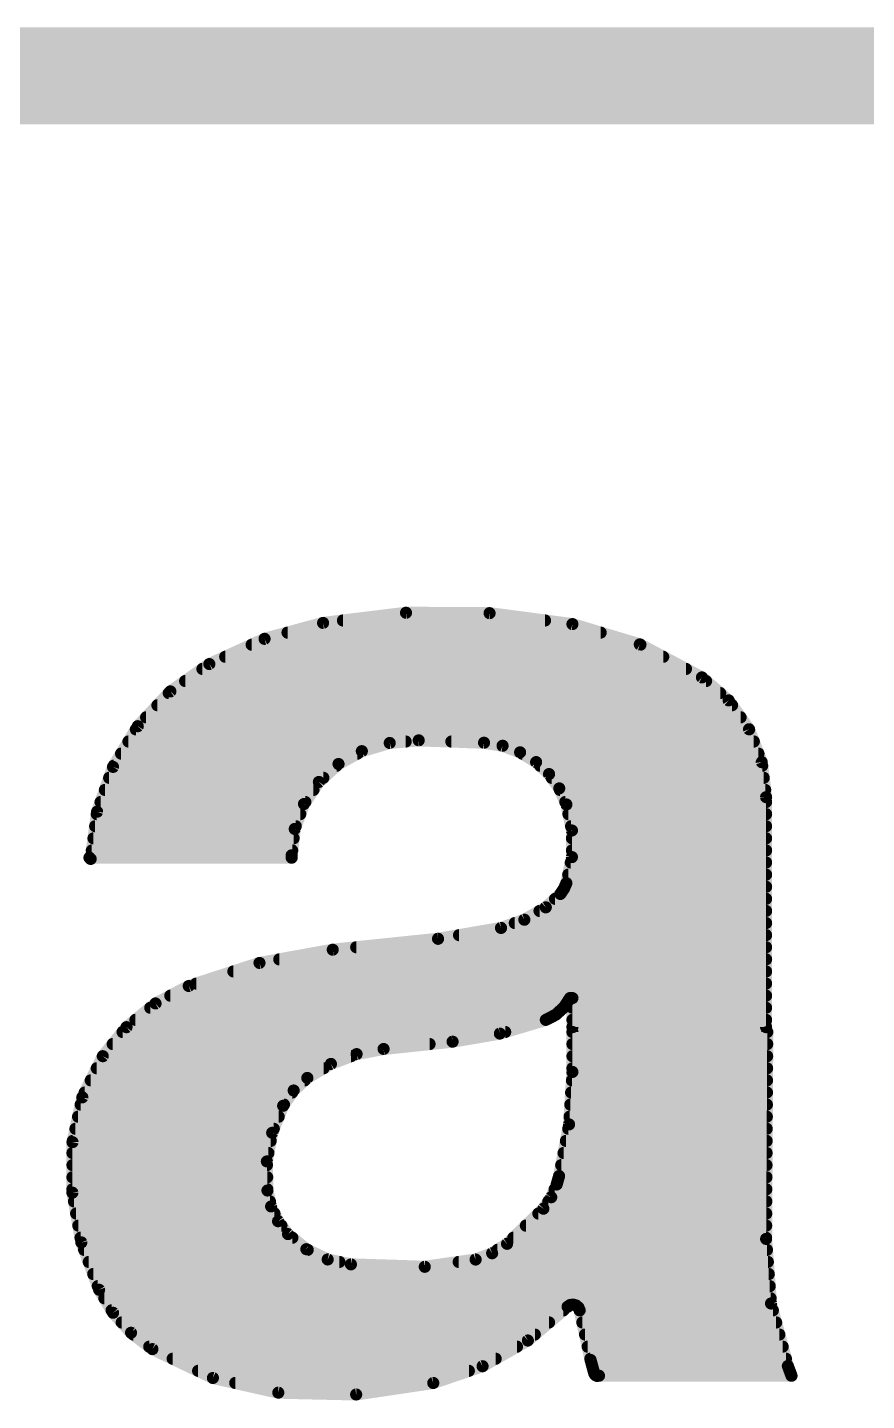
# Model space of a CAD drawing. Extents: x -98 to 45, y 0 to 29.
# Drawn here: x 19.936 to 21.697, y 21.35 to 24.232 of the extents above; entities that cross this region are included whole.
import ezdxf

# ---------------------------------------------------------------- set-up
doc = ezdxf.new("R2010")
doc.units = 0
for name, color, linetype in [('1', 12, 'CONTINUOUS'), ('16', 132, 'CONTINUOUS'), ('20', 53, 'CONTINUOUS'), ('21', 53, 'CONTINUOUS')]:
    doc.layers.add(name, color=color, linetype=linetype)

msp = doc.modelspace()

# ---------------------------------------------------------------- linework, layer by layer
at = {"layer": '1', "const_width": 0.2032}
for points in [[(0, 24.13), (43.18, 24.13)], [(15.24, 24.13), (43.18, 24.13)]]:
    msp.add_lwpolyline(points, dxfattribs=at)
at = {"layer": '16', "const_width": 0.2032}
msp.add_lwpolyline([(0, 24.13), (43.18, 24.13)], dxfattribs=at)
at = {"layer": '20', "const_width": 0.1524}
msp.add_lwpolyline([(43.18, 24.13), (0, 24.13)], dxfattribs=at)
at = {"layer": '21', "const_width": 0.0254}
for points in [[(20.7303, 23.0032), (20.5562, 22.9819)], [(20.5978, 22.987), (21.022, 22.987)], [(20.9056, 23.0024), (20.7303, 23.0032)], [(21.0795, 22.9794), (20.9056, 23.0024)], [(20.5562, 22.9819), (20.4333, 22.9485)], [(20.4816, 22.9616), (21.1387, 22.9616)], [(21.2209, 22.9369), (21.0795, 22.9794)], [(20.4333, 22.9485), (20.3175, 22.8956)], [(20.4064, 22.9362), (21.2222, 22.9362)], [(21.3512, 22.8676), (21.2209, 22.9369)], [(20.3508, 22.9108), (21.27, 22.9108)], [(20.3175, 22.8956), (20.2357, 22.8381)], [(20.303, 22.8854), (21.3177, 22.8854)], [(20.2668, 22.86), (21.36, 22.86)], [(21.4074, 22.8193), (21.3512, 22.8676)], [(20.2357, 22.8381), (20.1674, 22.7652)], [(20.2324, 22.8346), (21.3896, 22.8346)], [(21.4501, 22.7588), (21.4074, 22.8193)], [(20.1849, 22.7838), (21.4324, 22.7838)], [(20.2086, 22.8092), (21.4145, 22.8092)], [(20.1674, 22.7652), (20.1154, 22.6798)], [(20.1633, 22.7584), (21.4503, 22.7584)], [(21.4768, 22.6897), (21.4501, 22.7588)], [(20.1478, 22.733), (20.7295, 22.733)], [(20.6375, 22.7127), (20.6961, 22.73)], [(20.6961, 22.73), (20.7569, 22.7355)], [(20.7569, 22.7355), (20.894, 22.7305)], [(20.8255, 22.733), (21.4601, 22.733)], [(20.894, 22.7305), (20.9328, 22.7241)], [(20.9328, 22.7241), (20.9697, 22.7104)], [(20.1324, 22.7076), (20.6282, 22.7076)], [(20.5886, 22.6858), (20.6375, 22.7127)], [(20.9697, 22.7104), (21.0033, 22.6898)], [(20.9742, 22.7076), (21.4699, 22.7076)], [(20.1154, 22.6798), (20.082, 22.5856)], [(20.1169, 22.6822), (20.5846, 22.6822)], [(20.5474, 22.6482), (20.5886, 22.6858)], [(21.0033, 22.6898), (21.0304, 22.6647)], [(21.0115, 22.6822), (21.4777, 22.6822)], [(21.4859, 22.6162), (21.4768, 22.6897)], [(20.1073, 22.6568), (20.5568, 22.6568)], [(20.5162, 22.6019), (20.5474, 22.6482)], [(21.0304, 22.6647), (21.0518, 22.6347)], [(21.036, 22.6568), (21.4809, 22.6568)], [(20.0983, 22.6314), (20.5361, 22.6314)], [(21.0518, 22.6347), (21.0668, 22.6009)], [(21.0533, 22.6314), (21.484, 22.6314)], [(21.4859, 22.1336), (21.4859, 22.6162)], [(20.082, 22.5856), (20.0685, 22.4866)], [(20.0813, 22.5806), (20.5083, 22.5806)], [(20.0892, 22.606), (20.519, 22.606)], [(20.4968, 22.5496), (20.5162, 22.6019)], [(21.0645, 22.606), (21.4859, 22.606)], [(21.0668, 22.6009), (21.0785, 22.5463)], [(21.0711, 22.5806), (21.4859, 22.5806)], [(20.0779, 22.5552), (20.4989, 22.5552)], [(21.0766, 22.5552), (21.4859, 22.5552)], [(20.0744, 22.5298), (20.4944, 22.5298)], [(20.4902, 22.4942), (20.4968, 22.5496)], [(21.0785, 22.5463), (21.0785, 22.4904)], [(21.0785, 22.5298), (21.4859, 22.5298)], [(20.0709, 22.5044), (20.4914, 22.5044)], [(20.4902, 22.4892), (20.4902, 22.4942)], [(21.0785, 22.5044), (21.4859, 22.5044)], [(20.066, 22.4892), (20.4902, 22.4892)], [(20.0685, 22.4866), (20.066, 22.4892)], [(21.0785, 22.4904), (21.0668, 22.4358)], [(21.076, 22.479), (21.4859, 22.479)], [(21.0668, 22.4358), (21.0615, 22.4238)], [(21.0706, 22.4536), (21.4859, 22.4536)], [(21.0541, 22.413), (21.0236, 22.385)], [(21.0615, 22.4238), (21.0541, 22.413)], [(21.0635, 22.4282), (21.4859, 22.4282)], [(21.0236, 22.385), (20.9786, 22.359)], [(21.043, 22.4028), (21.4859, 22.4028)], [(20.9786, 22.359), (20.9296, 22.3418)], [(20.9586, 22.352), (21.4859, 22.352)], [(21.0104, 22.3774), (21.4859, 22.3774)], [(20.9296, 22.3418), (20.7975, 22.319)], [(20.8415, 22.3266), (21.4859, 22.3266)], [(20.5765, 22.2961), (20.4228, 22.2683)], [(20.7975, 22.319), (20.5765, 22.2961)], [(20.6257, 22.3012), (21.4859, 22.3012)], [(20.4228, 22.2683), (20.2743, 22.2199)], [(20.4643, 22.2758), (21.4859, 22.2758)], [(20.3679, 22.2504), (21.4859, 22.2504)], [(20.2743, 22.2199), (20.2046, 22.1833)], [(20.29, 22.225), (21.4859, 22.225)], [(20.2046, 22.1833), (20.1437, 22.1335)], [(20.2357, 22.1996), (21.4859, 22.1996)], [(21.0616, 22.1751), (21.0744, 22.1945)], [(21.0744, 22.1945), (21.0795, 22.1945)], [(21.0795, 22.1945), (21.0795, 22.1336)], [(20.1624, 22.1488), (21.0236, 22.1488)], [(20.1935, 22.1742), (21.0606, 22.1742)], [(20.9272, 22.12), (21.0236, 22.1488)], [(21.0236, 22.1488), (21.0443, 22.1595)], [(21.0443, 22.1595), (21.0616, 22.1751)], [(21.0795, 22.1742), (21.4859, 22.1742)], [(21.0795, 22.1488), (21.4859, 22.1488)], [(20.1437, 22.1335), (20.0939, 22.0726)], [(20.1354, 22.1234), (20.9384, 22.1234)], [(20.828, 22.1031), (20.9272, 22.12)], [(21.0795, 22.1336), (21.4859, 22.1336)], [(21.4884, 22.1234), (21.0795, 22.1234)], [(21.0795, 22.1234), (21.0795, 22.0396)], [(21.4859, 21.6891), (21.4884, 22.1234)], [(20.1147, 22.098), (20.7797, 22.098)], [(20.6832, 22.0878), (20.828, 22.1031)], [(21.0795, 22.098), (21.4883, 22.098)], [(20.0939, 22.0726), (20.051, 21.9864)], [(20.0939, 22.0726), (20.6151, 22.0726)], [(20.5727, 22.0565), (20.6266, 22.077)], [(20.6266, 22.077), (20.6832, 22.0878)], [(21.0795, 22.0726), (21.4881, 22.0726)], [(20.0813, 22.0472), (20.5572, 22.0472)], [(20.5232, 22.0269), (20.5727, 22.0565)], [(21.0795, 22.0396), (21.0725, 21.9295)], [(21.0795, 22.0472), (21.488, 22.0472)], [(20.0686, 22.0218), (20.5176, 22.0218)], [(20.4944, 22.0006), (20.5232, 22.0269)], [(21.0784, 22.0218), (21.4878, 22.0218)], [(20.051, 21.9864), (20.0304, 21.8923)], [(20.056, 21.9964), (20.4915, 21.9964)], [(20.4724, 21.9685), (20.4944, 22.0006)], [(21.0767, 21.9964), (21.4877, 21.9964)], [(20.0421, 21.9456), (20.4631, 21.9456)], [(20.0476, 21.971), (20.4741, 21.971)], [(20.4494, 21.9119), (20.4724, 21.9685)], [(21.0735, 21.9456), (21.4874, 21.9456)], [(21.0751, 21.971), (21.4875, 21.971)], [(20.0365, 21.9202), (20.4528, 21.9202)], [(21.0725, 21.9295), (21.0515, 21.8211)], [(21.0707, 21.9202), (21.4872, 21.9202)], [(20.0304, 21.8923), (20.0302, 21.7862)], [(20.031, 21.8948), (20.4462, 21.8948)], [(20.4383, 21.8518), (20.4494, 21.9119)], [(21.0658, 21.8948), (21.4871, 21.8948)], [(20.0303, 21.8694), (20.4415, 21.8694)], [(21.0608, 21.8694), (21.4869, 21.8694)], [(20.0303, 21.844), (20.4384, 21.844)], [(20.4394, 21.7907), (20.4383, 21.8518)], [(21.0559, 21.844), (21.4868, 21.844)], [(20.0302, 21.8186), (20.4389, 21.8186)], [(21.0464, 21.8034), (21.0349, 21.7766)], [(21.0515, 21.8211), (21.0464, 21.8034)], [(21.0508, 21.8186), (21.4866, 21.8186)], [(20.0302, 21.7932), (20.4394, 21.7932)], [(20.0302, 21.7862), (20.049, 21.6817)], [(20.4471, 21.7573), (20.4394, 21.7907)], [(21.0349, 21.7766), (21.0185, 21.7526)], [(21.042, 21.7932), (21.4865, 21.7932)], [(20.0335, 21.7678), (20.4447, 21.7678)], [(20.4617, 21.7264), (20.4471, 21.7573)], [(21.0185, 21.7526), (20.9423, 21.6789)], [(21.0289, 21.7678), (21.4864, 21.7678)], [(20.038, 21.7424), (20.4542, 21.7424)], [(20.0426, 21.717), (20.4689, 21.717)], [(20.4826, 21.6992), (20.4617, 21.7264)], [(20.9817, 21.717), (21.4861, 21.717)], [(21.008, 21.7424), (21.4862, 21.7424)], [(20.0472, 21.6916), (20.4918, 21.6916)], [(20.521, 21.6676), (20.4826, 21.6992)], [(20.9554, 21.6916), (21.4859, 21.6916)], [(21.4962, 21.5536), (21.4859, 21.6891)], [(20.049, 21.6817), (20.0863, 21.5824)], [(20.0548, 21.6662), (20.5239, 21.6662)], [(20.5659, 21.646), (20.521, 21.6676)], [(20.911, 21.6591), (20.8763, 21.6459)], [(20.9423, 21.6789), (20.911, 21.6591)], [(20.9222, 21.6662), (21.4877, 21.6662)], [(20.0644, 21.6408), (20.5905, 21.6408)], [(20.6146, 21.6357), (20.5659, 21.646)], [(20.7696, 21.6306), (20.6146, 21.6357)], [(20.8763, 21.6459), (20.7696, 21.6306)], [(20.8407, 21.6408), (21.4896, 21.6408)], [(20.0739, 21.6154), (21.4915, 21.6154)], [(20.0834, 21.59), (21.4935, 21.59)], [(20.0863, 21.5824), (20.1155, 21.5341)], [(20.0971, 21.5646), (21.4954, 21.5646)], [(20.986, 21.476), (21.0693, 21.5468)], [(21.0693, 21.5468), (21.0747, 21.5504)], [(21.0747, 21.5504), (21.0811, 21.5513)], [(21.0811, 21.5513), (21.0873, 21.5494)], [(21.0873, 21.5494), (21.0921, 21.5451)], [(21.0921, 21.5451), (21.0947, 21.5392)], [(21.5316, 21.4224), (21.4962, 21.5536)], [(20.1124, 21.5392), (21.0604, 21.5392)], [(20.1155, 21.5341), (20.1532, 21.4921)], [(20.1337, 21.5138), (21.0305, 21.5138)], [(21.0947, 21.5392), (21.1176, 21.4351)], [(21.0947, 21.5392), (21.5001, 21.5392)], [(21.1003, 21.5138), (21.507, 21.5138)], [(20.1532, 21.4921), (20.1981, 21.4579)], [(20.1581, 21.4884), (21.0006, 21.4884)], [(21.1059, 21.4884), (21.5138, 21.4884)], [(20.1914, 21.463), (20.9631, 21.463)], [(20.1981, 21.4579), (20.325, 21.3973)], [(20.8909, 21.422), (20.986, 21.476)], [(21.1115, 21.463), (21.5207, 21.463)], [(20.2406, 21.4376), (20.9184, 21.4376)], [(21.1171, 21.4376), (21.5275, 21.4376)], [(21.1176, 21.4351), (21.1252, 21.4071)], [(20.2939, 21.4122), (20.8621, 21.4122)], [(20.7874, 21.3868), (20.8909, 21.422)], [(21.1238, 21.4122), (21.5354, 21.4122)], [(21.1252, 21.4071), (21.1274, 21.4035)], [(21.1274, 21.4035), (21.1311, 21.4017)], [(21.1311, 21.4017), (21.1353, 21.402)], [(21.1353, 21.402), (21.5392, 21.402)], [(21.5392, 21.402), (21.5316, 21.4224)], [(20.325, 21.3973), (20.4622, 21.3665)], [(20.3719, 21.3868), (20.7874, 21.3868)], [(20.6257, 21.3627), (20.7874, 21.3868)], [(20.4622, 21.3665), (20.6257, 21.3627)]]:
    msp.add_lwpolyline(points, dxfattribs=at)
at = {"layer": '21', "const_width": 0.0127}
for points in [[(20.5978, 22.9934, 1), (20.5978, 22.9807)], [(20.7303, 23.0096, 1), (20.7302, 22.9969)], [(20.731, 22.9969, 1), (20.7295, 23.0095)], [(20.9065, 23.0087, 1), (20.9048, 22.9961)], [(20.9056, 22.996, 1), (20.9057, 23.0087)], [(21.022, 22.9807, 1), (21.022, 22.9934)], [(20.4816, 22.968, 1), (20.4816, 22.9552)], [(20.5554, 22.9882, 1), (20.557, 22.9756)], [(20.5579, 22.9758, 1), (20.5545, 22.988)], [(21.0813, 22.9855, 1), (21.0777, 22.9733)], [(21.0787, 22.9731, 1), (21.0803, 22.9857)], [(21.1387, 22.9552, 1), (21.1387, 22.968)], [(20.4064, 22.9426, 1), (20.4064, 22.9298)], [(20.4317, 22.9546, 1), (20.435, 22.9424)], [(20.436, 22.9427, 1), (20.4307, 22.9543)], [(21.2239, 22.9425, 1), (21.2179, 22.9313)], [(21.219, 22.9308, 1), (21.2227, 22.943)], [(21.2222, 22.9298, 1), (21.2222, 22.9426)], [(20.3508, 22.9172, 1), (20.3508, 22.9045)], [(21.27, 22.9045, 1), (21.27, 22.9172)], [(20.303, 22.8918, 1), (20.303, 22.879)], [(20.3149, 22.9014, 1), (20.3201, 22.8898)], [(20.3212, 22.8904, 1), (20.3138, 22.9008)], [(21.3177, 22.879, 1), (21.3177, 22.8918)], [(20.2668, 22.8664, 1), (20.2668, 22.8536)], [(21.3553, 22.8724, 1), (21.3471, 22.8628)], [(21.3482, 22.862, 1), (21.3542, 22.8732)], [(21.36, 22.8536, 1), (21.36, 22.8664)], [(20.2324, 22.841, 1), (20.2324, 22.8283)], [(20.2321, 22.8433, 1), (20.2394, 22.8329)], [(20.2404, 22.8338, 1), (20.2311, 22.8425)], [(21.3896, 22.8283, 1), (21.3896, 22.841)], [(21.4126, 22.823, 1), (21.4022, 22.8156)], [(21.4032, 22.8145, 1), (21.4115, 22.8241)], [(20.1849, 22.7902, 1), (20.1849, 22.7774)], [(20.2086, 22.8156, 1), (20.2086, 22.8028)], [(21.4145, 22.8028, 1), (21.4145, 22.8156)], [(21.4324, 22.7774, 1), (21.4324, 22.7902)], [(20.1633, 22.7648, 1), (20.1633, 22.7521)], [(20.1628, 22.7695, 1), (20.172, 22.7608)], [(20.1728, 22.7619, 1), (20.162, 22.7685)], [(21.456, 22.7611, 1), (21.4442, 22.7565)], [(21.4449, 22.7551, 1), (21.4553, 22.7625)], [(21.4503, 22.7521, 1), (21.4503, 22.7648)], [(20.1478, 22.7394, 1), (20.1478, 22.7266)], [(20.6955, 22.7363, 1), (20.6967, 22.7236)], [(20.6979, 22.7239, 1), (20.6943, 22.736)], [(20.7295, 22.7266, 1), (20.7295, 22.7394)], [(20.7571, 22.7418, 1), (20.7567, 22.7292)], [(20.7575, 22.7292, 1), (20.7563, 22.7418)], [(20.8255, 22.7394, 1), (20.8255, 22.7266)], [(20.895, 22.7368, 1), (20.893, 22.7242)], [(20.8938, 22.7242, 1), (20.8942, 22.7368)], [(20.9351, 22.73, 1), (20.9306, 22.7181)], [(20.9318, 22.7178, 1), (20.9339, 22.7304)], [(21.4601, 22.7266, 1), (21.4601, 22.7394)], [(20.1324, 22.714, 1), (20.1324, 22.7012)], [(20.6282, 22.7012, 1), (20.6282, 22.714)], [(20.6357, 22.7188, 1), (20.6393, 22.7066)], [(20.6406, 22.7071, 1), (20.6344, 22.7183)], [(20.973, 22.7158, 1), (20.9664, 22.7049)], [(20.9675, 22.7044, 1), (20.9719, 22.7163)], [(20.9742, 22.714, 1), (20.9742, 22.7012)], [(21.4699, 22.7012, 1), (21.4699, 22.714)], [(20.11, 22.6831, 1), (20.1209, 22.6765)], [(20.1214, 22.6777, 1), (20.1095, 22.6819)], [(20.1169, 22.6886, 1), (20.1169, 22.6759)], [(20.5855, 22.6914, 1), (20.5917, 22.6803)], [(20.5929, 22.6811, 1), (20.5843, 22.6905)], [(20.5846, 22.6759, 1), (20.5846, 22.6886)], [(21.0076, 22.6945, 1), (20.999, 22.6851)], [(21, 22.6844, 1), (21.0066, 22.6952)], [(21.0115, 22.6886, 1), (21.0115, 22.6759)], [(21.4831, 22.6905, 1), (21.4705, 22.6889)], [(21.4709, 22.6874, 1), (21.4827, 22.692)], [(21.4777, 22.6759, 1), (21.4777, 22.6886)], [(20.1073, 22.6632, 1), (20.1073, 22.6504)], [(20.5431, 22.6529, 1), (20.5517, 22.6435)], [(20.5527, 22.6446, 1), (20.5421, 22.6517)], [(20.5568, 22.6504, 1), (20.5568, 22.6632)], [(21.0355, 22.6684, 1), (21.0252, 22.661)], [(21.0261, 22.66, 1), (21.0347, 22.6694)], [(21.036, 22.6632, 1), (21.036, 22.6504)], [(21.4809, 22.6504, 1), (21.4809, 22.6632)], [(20.0983, 22.6378, 1), (20.0983, 22.6251)], [(20.5361, 22.6251, 1), (20.5361, 22.6378)], [(21.0576, 22.6372, 1), (21.046, 22.6321)], [(21.0467, 22.631, 1), (21.057, 22.6383)], [(21.0533, 22.6378, 1), (21.0533, 22.6251)], [(21.4923, 22.6162, 1), (21.4795, 22.6162)], [(21.4796, 22.6154, 1), (21.4922, 22.617)], [(21.484, 22.6251, 1), (21.484, 22.6378)], [(20.0813, 22.587, 1), (20.0813, 22.5742)], [(20.076, 22.5878, 1), (20.088, 22.5835)], [(20.0883, 22.5848, 1), (20.0757, 22.5865)], [(20.0892, 22.6124, 1), (20.0892, 22.5997)], [(20.5083, 22.5742, 1), (20.5083, 22.587)], [(20.5109, 22.6055, 1), (20.5215, 22.5984)], [(20.5222, 22.5997, 1), (20.5103, 22.6041)], [(20.519, 22.5997, 1), (20.519, 22.6124)], [(21.0645, 22.6124, 1), (21.0645, 22.5997)], [(21.073, 22.6022, 1), (21.0606, 22.5996)], [(21.061, 22.5983, 1), (21.0726, 22.6035)], [(21.0711, 22.587, 1), (21.0711, 22.5742)], [(21.4859, 22.5997, 1), (21.4859, 22.6124)], [(21.4859, 22.5742, 1), (21.4859, 22.587)], [(20.0779, 22.5616, 1), (20.0779, 22.5489)], [(20.4989, 22.5489, 1), (20.4989, 22.5616)], [(21.0766, 22.5616, 1), (21.0766, 22.5489)], [(21.4859, 22.5489, 1), (21.4859, 22.5616)], [(20.0744, 22.5362, 1), (20.0744, 22.5235)], [(20.5031, 22.5489, 1), (20.4905, 22.5504)], [(20.4908, 22.5518, 1), (20.5027, 22.5474)], [(20.4944, 22.5235, 1), (20.4944, 22.5362)], [(21.0848, 22.5463, 1), (21.0721, 22.5463)], [(21.0785, 22.5362, 1), (21.0785, 22.5235)], [(21.0723, 22.545, 1), (21.0847, 22.5476)], [(21.4859, 22.5235, 1), (21.4859, 22.5362)], [(20.0709, 22.5108, 1), (20.0709, 22.498)], [(20.4966, 22.4942, 1), (20.4839, 22.4942)], [(20.4914, 22.498, 1), (20.4914, 22.5108)], [(21.0785, 22.5108, 1), (21.0785, 22.498)], [(21.4859, 22.498, 1), (21.4859, 22.5108)], [(20.066, 22.4956, 1), (20.066, 22.4828)], [(20.0706, 22.4936, 1), (20.0614, 22.4848)], [(20.0622, 22.4875, 1), (20.0748, 22.4857)], [(20.0639, 22.4822, 1), (20.0731, 22.491)], [(20.4839, 22.4949, 1), (20.4965, 22.4935)], [(20.4839, 22.4892, 1), (20.4966, 22.4892)], [(20.4902, 22.4828, 1), (20.4902, 22.4956)], [(21.076, 22.4854, 1), (21.076, 22.4727)], [(21.0721, 22.4904, 1), (21.0848, 22.4904)], [(21.0847, 22.4891, 1), (21.0723, 22.4917)], [(21.4859, 22.4727, 1), (21.4859, 22.4854)], [(21.0726, 22.4333, 1), (21.061, 22.4383)], [(21.0706, 22.46, 1), (21.0706, 22.4473)], [(21.4859, 22.4473, 1), (21.4859, 22.46)], [(21.0489, 22.4166, 1), (21.0593, 22.4094)], [(21.0584, 22.4083, 1), (21.0498, 22.4177)], [(21.0557, 22.4263, 1), (21.0674, 22.4212)], [(21.0668, 22.4202, 1), (21.0563, 22.4274)], [(21.0635, 22.4346, 1), (21.0635, 22.4218)], [(21.0606, 22.4371, 1), (21.073, 22.4345)], [(21.4859, 22.4218, 1), (21.4859, 22.4346)], [(21.0193, 22.3897, 1), (21.0279, 22.3803)], [(21.0268, 22.3795, 1), (21.0204, 22.3905)], [(21.043, 22.4092, 1), (21.043, 22.3965)], [(21.4859, 22.3965, 1), (21.4859, 22.4092)], [(20.9586, 22.3584, 1), (20.9586, 22.3456)], [(20.9754, 22.3646, 1), (20.9818, 22.3535)], [(20.9807, 22.3531, 1), (20.9765, 22.365)], [(21.0104, 22.3838, 1), (21.0104, 22.3711)], [(21.4859, 22.3711, 1), (21.4859, 22.3838)], [(21.4859, 22.3456, 1), (21.4859, 22.3584)], [(20.8415, 22.333, 1), (20.8415, 22.3203)], [(20.9275, 22.3478, 1), (20.9317, 22.3358)], [(20.9307, 22.3355, 1), (20.9285, 22.3481)], [(21.4859, 22.3203, 1), (21.4859, 22.333)], [(20.5758, 22.3024, 1), (20.5772, 22.2898)], [(20.5776, 22.2899, 1), (20.5754, 22.3023)], [(20.6257, 22.3076, 1), (20.6257, 22.2949)], [(20.7964, 22.3253, 1), (20.7986, 22.3127)], [(20.7982, 22.3127, 1), (20.7968, 22.3253)], [(21.4859, 22.2949, 1), (21.4859, 22.3076)], [(20.4217, 22.2746, 1), (20.4239, 22.2621)], [(20.4248, 22.2623, 1), (20.4208, 22.2743)], [(20.4643, 22.2822, 1), (20.4643, 22.2694)], [(21.4859, 22.2694, 1), (21.4859, 22.2822)], [(20.3679, 22.2568, 1), (20.3679, 22.2441)], [(21.4859, 22.2441, 1), (21.4859, 22.2568)], [(20.2723, 22.2259, 1), (20.2763, 22.2139)], [(20.2773, 22.2143, 1), (20.2713, 22.2255)], [(20.29, 22.2314, 1), (20.29, 22.2187)], [(21.4859, 22.2187, 1), (21.4859, 22.2314)], [(20.2017, 22.1889, 1), (20.2076, 22.1777)], [(20.2087, 22.1784, 1), (20.2006, 22.1882)], [(20.2357, 22.206, 1), (20.2357, 22.1932)], [(21.0744, 22.2009, 1), (21.0744, 22.1882)], [(21.0797, 22.191, 1), (21.0691, 22.198)], [(21.0859, 22.1945, 1), (21.0731, 22.1945)], [(21.0795, 22.1882, 1), (21.0795, 22.2009)], [(21.4859, 22.1932, 1), (21.4859, 22.206)], [(20.1624, 22.1552, 1), (20.1624, 22.1425)], [(20.1935, 22.1806, 1), (20.1935, 22.1679)], [(21.0207, 22.1544, 1), (21.0265, 22.1432)], [(21.0254, 22.1427, 1), (21.0218, 22.1549)], [(21.0236, 22.1425, 1), (21.0236, 22.1552)], [(21.04, 22.1642, 1), (21.0485, 22.1548)], [(21.0472, 22.1539, 1), (21.0414, 22.1651)], [(21.0563, 22.1786, 1), (21.0669, 22.1716)], [(21.0658, 22.1703, 1), (21.0573, 22.1798)], [(21.0606, 22.1679, 1), (21.0606, 22.1806)], [(21.0795, 22.1806, 1), (21.0795, 22.1679)], [(21.0795, 22.1552, 1), (21.0795, 22.1425)], [(21.4859, 22.1679, 1), (21.4859, 22.1806)], [(21.4859, 22.1425, 1), (21.4859, 22.1552)], [(20.1354, 22.1298, 1), (20.1354, 22.117)], [(20.1397, 22.1385, 1), (20.1477, 22.1286)], [(20.1486, 22.1295, 1), (20.1388, 22.1376)], [(20.9254, 22.1261, 1), (20.929, 22.114)], [(20.9282, 22.1138, 1), (20.9261, 22.1263)], [(20.9384, 22.117, 1), (20.9384, 22.1298)], [(21.0731, 22.1336, 1), (21.0859, 22.1336)], [(21.0795, 22.1298, 1), (21.0795, 22.117)], [(21.0859, 22.1234, 1), (21.0731, 22.1234)], [(21.0795, 22.14, 1), (21.0795, 22.1273)], [(21.4795, 22.1336, 1), (21.4923, 22.1336)], [(21.4947, 22.1234, 1), (21.4821, 22.1234)], [(21.4859, 22.1273, 1), (21.4859, 22.14)], [(21.4884, 22.117, 1), (21.4884, 22.1298)], [(20.1147, 22.1044, 1), (20.1147, 22.0917)], [(20.7797, 22.0917, 1), (20.7797, 22.1044)], [(20.8269, 22.1094, 1), (20.8291, 22.0968)], [(20.8287, 22.0968, 1), (20.8273, 22.1094)], [(21.0795, 22.1044, 1), (21.0795, 22.0917)], [(21.4883, 22.0917, 1), (21.4883, 22.1044)], [(20.0939, 22.079, 1), (20.0939, 22.0663)], [(20.089, 22.0766, 1), (20.0988, 22.0686)], [(20.0996, 22.0698, 1), (20.0882, 22.0754)], [(20.6151, 22.0663, 1), (20.6151, 22.079)], [(20.6254, 22.0832, 1), (20.6278, 22.0707)], [(20.6288, 22.071, 1), (20.6243, 22.0829)], [(20.6825, 22.0941, 1), (20.6839, 22.0815)], [(20.6844, 22.0816, 1), (20.682, 22.094)], [(21.0795, 22.079, 1), (21.0795, 22.0663)], [(21.4881, 22.0663, 1), (21.4881, 22.079)], [(20.0813, 22.0536, 1), (20.0813, 22.0408)], [(20.5572, 22.0408, 1), (20.5572, 22.0536)], [(20.5704, 22.0624, 1), (20.575, 22.0505)], [(20.576, 22.051, 1), (20.5694, 22.0619)], [(21.0795, 22.0536, 1), (21.0795, 22.0408)], [(21.0731, 22.0396, 1), (21.0859, 22.0396)], [(21.0858, 22.0392, 1), (21.0732, 22.04)], [(21.488, 22.0408, 1), (21.488, 22.0536)], [(20.0686, 22.0282, 1), (20.0686, 22.0155)], [(20.5199, 22.0324, 1), (20.5265, 22.0214)], [(20.5176, 22.0155, 1), (20.5176, 22.0282)], [(20.5275, 22.0222, 1), (20.5189, 22.0316)], [(21.0784, 22.0282, 1), (21.0784, 22.0155)], [(21.4878, 22.0155, 1), (21.4878, 22.0282)], [(20.0453, 21.9892, 1), (20.0567, 21.9835)], [(20.0572, 21.985, 1), (20.0448, 21.9877)], [(20.056, 22.0028, 1), (20.056, 21.9901)], [(20.4902, 22.0053, 1), (20.4987, 21.9959)], [(20.4997, 21.997, 1), (20.4892, 22.0042)], [(20.4915, 21.9901, 1), (20.4915, 22.0028)], [(21.0767, 22.0028, 1), (21.0767, 21.9901)], [(21.4877, 21.9901, 1), (21.4877, 22.0028)], [(20.0421, 21.952, 1), (20.0421, 21.9393)], [(20.0476, 21.9774, 1), (20.0476, 21.9646)], [(20.4631, 21.9393, 1), (20.4631, 21.952)], [(20.4672, 21.9721, 1), (20.4776, 21.9649)], [(20.4783, 21.9661, 1), (20.4665, 21.9709)], [(20.4741, 21.9646, 1), (20.4741, 21.9774)], [(21.0735, 21.952, 1), (21.0735, 21.9393)], [(21.0751, 21.9774, 1), (21.0751, 21.9646)], [(21.4874, 21.9393, 1), (21.4874, 21.952)], [(21.4875, 21.9646, 1), (21.4875, 21.9774)], [(20.0365, 21.9266, 1), (20.0365, 21.9139)], [(20.4528, 21.9139, 1), (20.4528, 21.9266)], [(21.0707, 21.9266, 1), (21.0707, 21.9139)], [(21.0661, 21.9299, 1), (21.0788, 21.9291)], [(21.0787, 21.9282, 1), (21.0662, 21.9307)], [(21.4872, 21.9139, 1), (21.4872, 21.9266)], [(20.0367, 21.8923, 1), (20.0241, 21.8923)], [(20.031, 21.9012, 1), (20.031, 21.8884)], [(20.4435, 21.9143, 1), (20.4553, 21.9095)], [(20.4557, 21.9107, 1), (20.4432, 21.913)], [(20.4462, 21.8884, 1), (20.4462, 21.9012)], [(21.0658, 21.9012, 1), (21.0658, 21.8884)], [(21.4871, 21.8884, 1), (21.4871, 21.9012)], [(20.0303, 21.8758, 1), (20.0303, 21.8631)], [(20.0242, 21.8937, 1), (20.0366, 21.8909)], [(20.4415, 21.8631, 1), (20.4415, 21.8758)], [(21.0608, 21.8758, 1), (21.0608, 21.8631)], [(21.4869, 21.8631, 1), (21.4869, 21.8758)], [(20.0303, 21.8504, 1), (20.0303, 21.8377)], [(20.4446, 21.8519, 1), (20.4319, 21.8517)], [(20.432, 21.853, 1), (20.4445, 21.8506)], [(20.4384, 21.8377, 1), (20.4384, 21.8504)], [(21.0559, 21.8504, 1), (21.0559, 21.8377)], [(21.4868, 21.8377, 1), (21.4868, 21.8504)], [(20.0302, 21.825, 1), (20.0302, 21.8122)], [(20.4389, 21.8122, 1), (20.4389, 21.825)], [(21.0522, 21.8009, 1), (21.0406, 21.8059)], [(21.0508, 21.825, 1), (21.0508, 21.8122)], [(21.0453, 21.8223, 1), (21.0577, 21.8199)], [(21.0576, 21.8193, 1), (21.0454, 21.8229)], [(21.4866, 21.8122, 1), (21.4866, 21.825)], [(20.0302, 21.7996, 1), (20.0302, 21.7869)], [(20.0364, 21.7873, 1), (20.0239, 21.7851)], [(20.0238, 21.7862, 1), (20.0365, 21.7862)], [(20.4456, 21.7921, 1), (20.4332, 21.7893)], [(20.4331, 21.7906, 1), (20.4457, 21.7908)], [(20.4394, 21.7869, 1), (20.4394, 21.7996)], [(21.0291, 21.7791, 1), (21.0408, 21.7741)], [(21.0402, 21.773, 1), (21.0297, 21.7802)], [(21.042, 21.7996, 1), (21.042, 21.7869)], [(21.0403, 21.8052, 1), (21.0525, 21.8016)], [(21.4865, 21.7869, 1), (21.4865, 21.7996)], [(20.0335, 21.7742, 1), (20.0335, 21.7614)], [(20.4528, 21.76, 1), (20.4414, 21.7546)], [(20.4409, 21.7559, 1), (20.4533, 21.7588)], [(20.4447, 21.7614, 1), (20.4447, 21.7742)], [(21.0133, 21.7562, 1), (21.0237, 21.749)], [(21.0229, 21.748, 1), (21.0141, 21.7572)], [(21.0289, 21.7742, 1), (21.0289, 21.7614)], [(21.4864, 21.7614, 1), (21.4864, 21.7742)], [(20.038, 21.7488, 1), (20.038, 21.736)], [(20.0426, 21.7234, 1), (20.0426, 21.7107)], [(20.4542, 21.736, 1), (20.4542, 21.7488)], [(20.4668, 21.7302, 1), (20.4567, 21.7225)], [(20.456, 21.7236, 1), (20.4675, 21.7291)], [(20.4689, 21.7107, 1), (20.4689, 21.7234)], [(20.9817, 21.7234, 1), (20.9817, 21.7107)], [(21.008, 21.7488, 1), (21.008, 21.736)], [(21.4861, 21.7107, 1), (21.4861, 21.7234)], [(21.4862, 21.736, 1), (21.4862, 21.7488)], [(20.0472, 21.698, 1), (20.0472, 21.6852)], [(20.4866, 21.7041, 1), (20.4786, 21.6943)], [(20.4776, 21.6953, 1), (20.4876, 21.7031)], [(20.4918, 21.6852, 1), (20.4918, 21.698)], [(20.9554, 21.698, 1), (20.9554, 21.6852)], [(21.4922, 21.6896, 1), (21.4796, 21.6886)], [(21.4859, 21.6852, 1), (21.4859, 21.698)], [(20.0549, 21.684, 1), (20.043, 21.6795)], [(20.0427, 21.6806, 1), (20.0552, 21.6829)], [(20.0548, 21.6726, 1), (20.0548, 21.6598)], [(20.5238, 21.6733, 1), (20.5183, 21.6619)], [(20.517, 21.6627, 1), (20.5251, 21.6725)], [(20.5239, 21.6598, 1), (20.5239, 21.6726)], [(20.9076, 21.6644, 1), (20.9144, 21.6537)], [(20.9132, 21.6531, 1), (20.9087, 21.665)], [(20.9222, 21.6726, 1), (20.9222, 21.6598)], [(20.9379, 21.6835, 1), (20.9467, 21.6743)], [(20.9457, 21.6735, 1), (20.9389, 21.6843)], [(21.4796, 21.6891, 1), (21.4922, 21.6891)], [(21.4877, 21.6598, 1), (21.4877, 21.6726)], [(20.0644, 21.6472, 1), (20.0644, 21.6345)], [(20.5672, 21.6522, 1), (20.5646, 21.6398)], [(20.5631, 21.6403, 1), (20.5687, 21.6517)], [(20.5905, 21.6345, 1), (20.5905, 21.6472)], [(20.6148, 21.642, 1), (20.6144, 21.6294)], [(20.6133, 21.6295, 1), (20.6159, 21.6419)], [(20.7687, 21.6369, 1), (20.7705, 21.6243)], [(20.7694, 21.6243, 1), (20.7698, 21.6369)], [(20.8407, 21.6472, 1), (20.8407, 21.6345)], [(20.874, 21.6518, 1), (20.8786, 21.64)], [(20.8772, 21.6396, 1), (20.8754, 21.6522)], [(21.4896, 21.6345, 1), (21.4896, 21.6472)], [(20.0739, 21.6218, 1), (20.0739, 21.609)], [(21.4915, 21.609, 1), (21.4915, 21.6218)], [(20.0834, 21.5964, 1), (20.0834, 21.5836)], [(20.0917, 21.5857, 1), (20.0809, 21.5791)], [(20.0804, 21.5802, 1), (20.0922, 21.5846)], [(21.4935, 21.5836, 1), (21.4935, 21.5964)], [(20.0971, 21.571, 1), (20.0971, 21.5583)], [(21.0658, 21.5521, 1), (21.0728, 21.5415)], [(21.0734, 21.542, 1), (21.0652, 21.5516)], [(21.0738, 21.5566, 1), (21.0756, 21.5441)], [(21.0782, 21.5451, 1), (21.0712, 21.5557)], [(21.0829, 21.5574, 1), (21.0793, 21.5452)], [(21.082, 21.545, 1), (21.0802, 21.5576)], [(21.0915, 21.5542, 1), (21.0831, 21.5447)], [(21.0855, 21.5434, 1), (21.0891, 21.5555)], [(21.098, 21.5477, 1), (21.0863, 21.5426)], [(21.0879, 21.5404, 1), (21.0964, 21.5499)], [(21.5024, 21.5553, 1), (21.4901, 21.552)], [(21.4899, 21.5531, 1), (21.5026, 21.5541)], [(21.4954, 21.5583, 1), (21.4954, 21.571)], [(20.1124, 21.5456, 1), (20.1124, 21.5328)], [(20.1202, 21.5383, 1), (20.1108, 21.5299)], [(20.1101, 21.5308, 1), (20.1209, 21.5374)], [(20.1337, 21.5202, 1), (20.1337, 21.5074)], [(21.0305, 21.5074, 1), (21.0305, 21.5202)], [(21.0604, 21.5328, 1), (21.0604, 21.5456)], [(21.0947, 21.5456, 1), (21.0947, 21.5328)], [(21.1009, 21.5406, 1), (21.0885, 21.5378)], [(21.0889, 21.5367, 1), (21.1005, 21.5417)], [(21.1003, 21.5202, 1), (21.1003, 21.5074)], [(21.5001, 21.5328, 1), (21.5001, 21.5456)], [(21.507, 21.5074, 1), (21.507, 21.5202)], [(20.1571, 21.4972, 1), (20.1494, 21.4871)], [(20.1485, 21.4879, 1), (20.1579, 21.4964)], [(20.1581, 21.4948, 1), (20.1581, 21.4821)], [(21.0006, 21.4821, 1), (21.0006, 21.4948)], [(21.1059, 21.4948, 1), (21.1059, 21.4821)], [(21.5138, 21.4821, 1), (21.5138, 21.4948)], [(20.1914, 21.4694, 1), (20.1914, 21.4566)], [(20.2008, 21.4636, 1), (20.1954, 21.4522)], [(20.1943, 21.4528, 1), (20.2019, 21.463)], [(20.9631, 21.4566, 1), (20.9631, 21.4694)], [(20.9819, 21.4808, 1), (20.9901, 21.4711)], [(20.9891, 21.4704, 1), (20.9829, 21.4815)], [(21.1115, 21.4694, 1), (21.1115, 21.4566)], [(21.5207, 21.4566, 1), (21.5207, 21.4694)], [(20.2406, 21.444, 1), (20.2406, 21.4312)], [(20.9184, 21.4312, 1), (20.9184, 21.444)], [(21.1171, 21.444, 1), (21.1171, 21.4312)], [(21.1237, 21.4368, 1), (21.1115, 21.4334)], [(21.1114, 21.4337, 1), (21.1238, 21.4365)], [(21.5275, 21.4312, 1), (21.5275, 21.444)], [(20.2939, 21.4186, 1), (20.2939, 21.4059)], [(20.8621, 21.4059, 1), (20.8621, 21.4186)], [(20.8878, 21.4275, 1), (20.8941, 21.4165)], [(20.893, 21.416, 1), (20.8889, 21.428)], [(21.1238, 21.4186, 1), (21.1238, 21.4059)], [(21.1306, 21.4104, 1), (21.1198, 21.4038)], [(21.1191, 21.4054, 1), (21.1313, 21.4088)], [(21.1303, 21.4092, 1), (21.1245, 21.3979)], [(21.122, 21.4002, 1), (21.1328, 21.4069)], [(21.1306, 21.408, 1), (21.1317, 21.3953)], [(21.1283, 21.396, 1), (21.134, 21.4073)], [(21.1353, 21.4084, 1), (21.1353, 21.3956)], [(21.1358, 21.3957, 1), (21.1348, 21.4083)], [(21.5376, 21.4246, 1), (21.5256, 21.4202)], [(21.5255, 21.4207, 1), (21.5377, 21.4241)], [(21.5354, 21.4059, 1), (21.5354, 21.4186)], [(21.5392, 21.3956, 1), (21.5392, 21.4084)], [(20.3264, 21.4035, 1), (20.3236, 21.3911)], [(20.3223, 21.3916, 1), (20.3277, 21.4031)], [(20.3719, 21.3932, 1), (20.3719, 21.3804)], [(20.7854, 21.3928, 1), (20.7894, 21.3808)], [(20.7883, 21.3805, 1), (20.7865, 21.3931)], [(20.7874, 21.3804, 1), (20.7874, 21.3932)], [(21.5332, 21.3998, 1), (21.5452, 21.4042)], [(20.4623, 21.3728, 1), (20.4621, 21.3602)], [(20.4608, 21.3603, 1), (20.4636, 21.3727)], [(20.6247, 21.369, 1), (20.6266, 21.3564)], [(20.6255, 21.3563, 1), (20.6258, 21.369)]]:
    msp.add_lwpolyline(points, format="xyb", dxfattribs=at)

doc.saveas('drawing.dxf')
